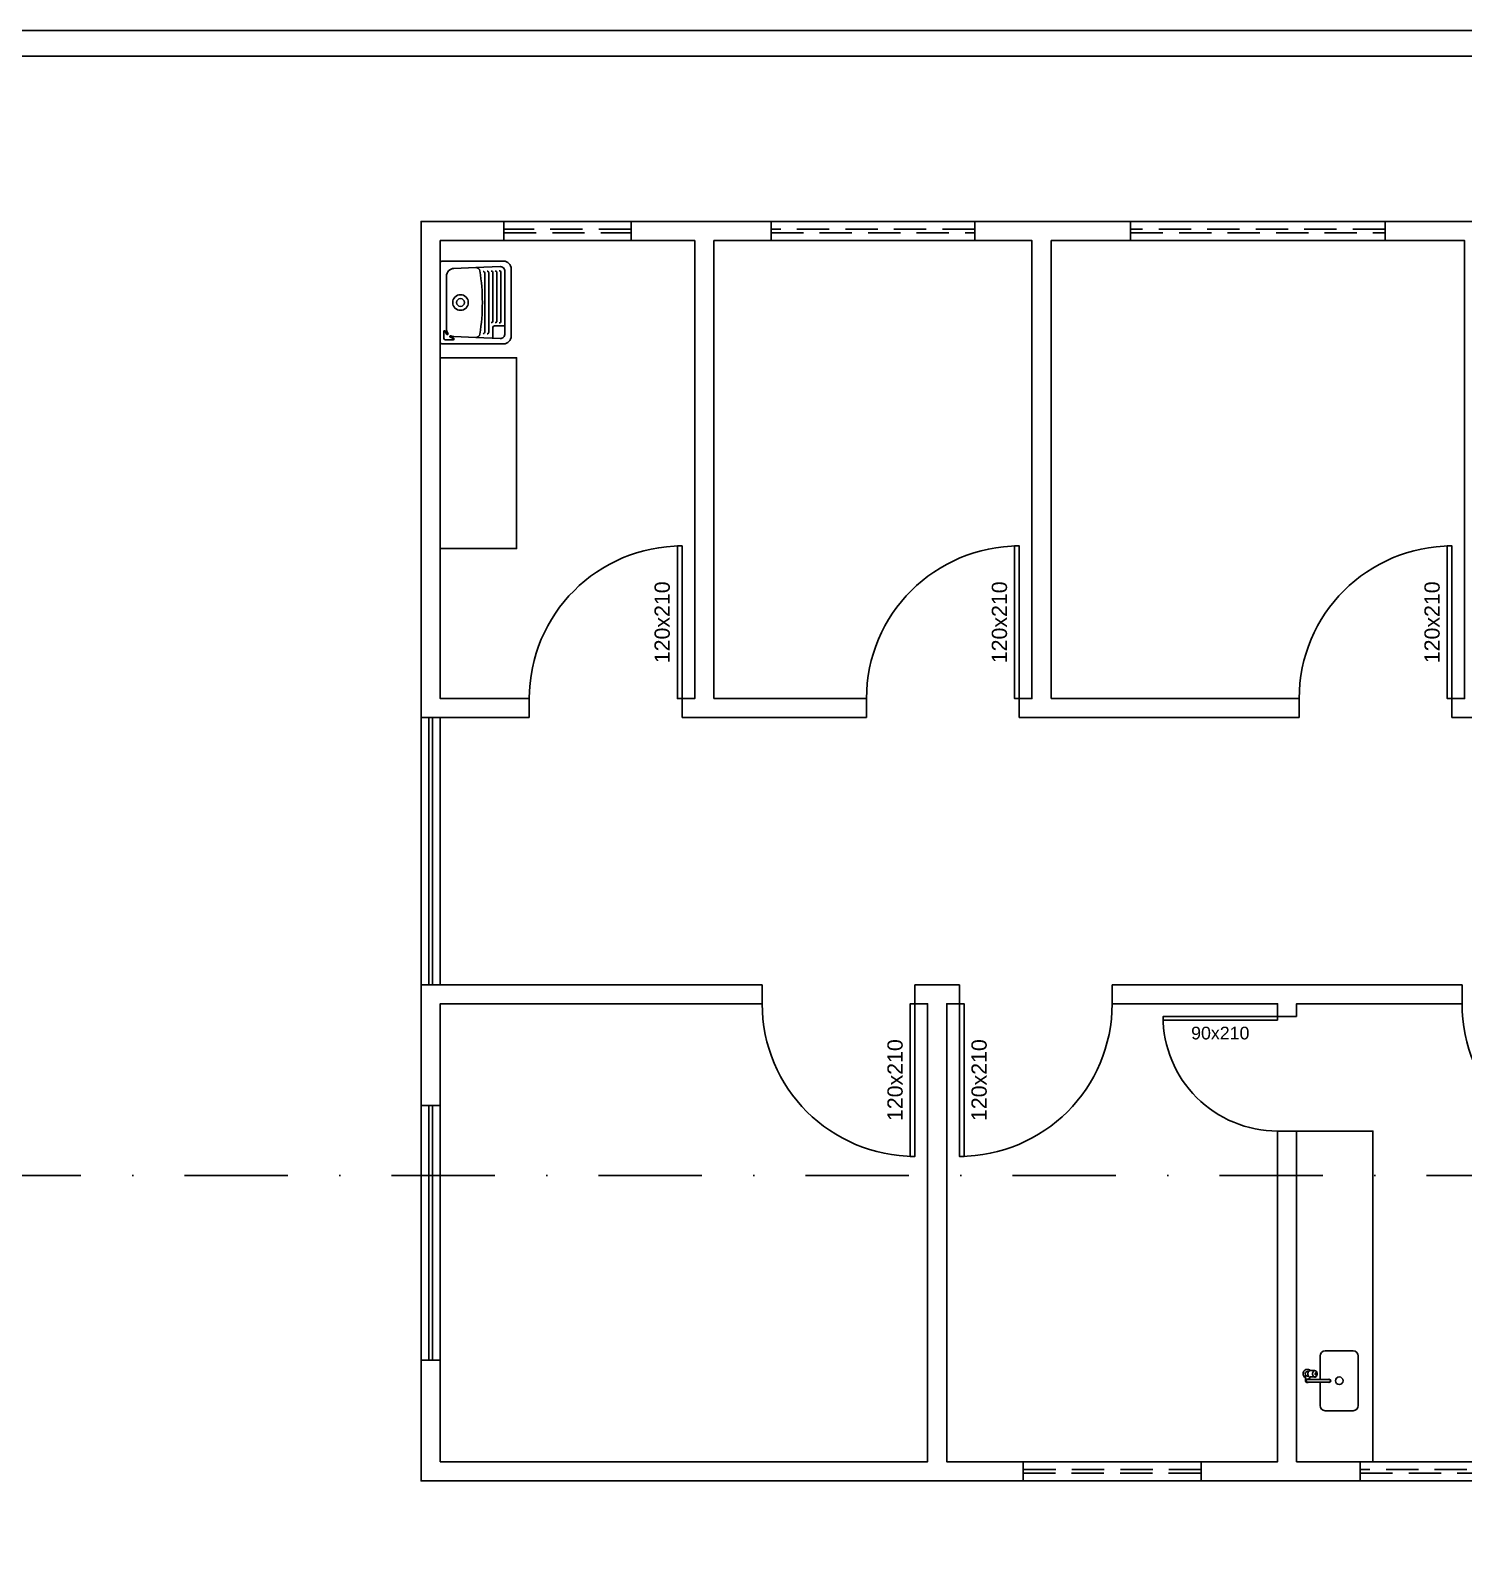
# Model space of a CAD drawing. Header units: centimetres. Extents: x 0 to 1099704, y -139216 to 99734.
# Drawn here: x 1047005 to 1048131, y 11487 to 12691 of the extents above; entities that cross this region are included whole.
import ezdxf
from ezdxf.enums import TextEntityAlignment as Align

# ---------------------------------------------------------------- set-up
doc = ezdxf.new("R2010")
doc.units = ezdxf.units.CM
doc.header["$LTSCALE"] = 4
doc.linetypes.add('DASHDOT', pattern=[25.4, 12.7, -6.35, 0, -6.35])
doc.linetypes.add('DASHED2', pattern=[9.525, 6.35, -3.175])
for name, color, linetype in [('0.1', 1, 'Continuous'), ('0.2', 2, 'Continuous'), ('0.4', 4, 'Continuous'), ('0.6', 6, 'Continuous'), ('001-MOBILIA', 253, 'Continuous'), ('02-CONT', 2, 'Continuous'), ('B-CORTE', 4, 'DASHDOT')]:
    doc.layers.add(name, color=color, linetype=linetype)
doc.styles.add('2mm 1-50', font='arial.ttf', dxfattribs={"height": 0.1})

# ---------------------------------------------------------------- blocks, each defined once
blk = doc.blocks.new('1_00e')
blk.add_lwpolyline([(-28.4, -52.3), (-25.4, -52.3), (-25.4, 47.7), (-28.4, 47.7)], close=True)
at = {"color": 1}
blk.add_arc((-28.4, -52.3), 100, 0, 90, dxfattribs=at)
blk = doc.blocks.new('90d')
blk.add_lwpolyline([(-5, -84), (-5, 6), (-2, 6), (-2, -84)], close=True)
at = {"color": 1}
blk.add_arc((-2, -84), 90, 90, 180, dxfattribs=at)
blk = doc.blocks.new('Tanque05')
for p, q in [((242.95, 89.15), (242.95, 128.65)), ((243.95, 129.65), (294.95, 129.65)), ((295.95, 128.65), (295.95, 89.15)), ((247.07, 106.84), (247.61, 120.84)), ((286.3, 125.65), (252.61, 125.65)), ((288, 127.42), (292.27, 127.42)), ((291.84, 106.84), (291.3, 120.84)), ((293.27, 121.28), (293.27, 126.42)), ((246.46, 91.27), (247.07, 106.84)), ((250.39, 98.55), (288.52, 98.55)), ((250.49, 101.15), (288.42, 101.15)), ((292.44, 91.27), (291.84, 106.84)), ((250.08, 90.75), (281.44, 90.75)), ((250.19, 93.35), (281.34, 93.35)), ((250.29, 95.95), (281.24, 95.95)), ((284.44, 94.95), (284.44, 88.15)), ((285.44, 95.95), (292.26, 95.95)), ((290.95, 84.15), (247.95, 84.15)), ((249.46, 88.15), (289.45, 88.15))]:
    blk.add_line(p, q)
for radius in [5, 2.5]:
    blk.add_circle((269.45, 116.65), radius)
for centre, radius, start, end in [((243.95, 128.65), 1, 90, 180), ((294.95, 128.65), 1, 0, 90), ((252.61, 120.65), 5, 90, 177.7757), ((286.3, 120.65), 5, 53.61972, 90), ((288, 126.92), 0.5, 90, 254.83204), ((286.3, 120.65), 6, 53.61972, 74.83204), ((289.56, 125.08), 0.5, 233.61972, 53.61972), ((291.28, 122.99), 0.5, 25.14351, 205.14351), ((286.3, 120.65), 5, 2.2243, 25.14351), ((286.3, 120.65), 6, 5.59964, 25.14351), ((292.27, 126.42), 1, 0, 90), ((292.77, 121.28), 0.5, 185.59964, 0), ((249.57, 106.75), 2.5, 177.7757, 260.82574), ((269.45, 229.89), 127.24, 260.82574, 279.17426), ((250.39, 99.55), 1, 177.7757, 270), ((250.49, 102.15), 1, 177.7757, 270), ((288.42, 102.15), 1, 270, 2.2243), ((288.52, 99.55), 1, 270, 2.2243), ((289.34, 106.75), 2.5, 279.17426, 2.2243), ((247.95, 89.15), 5, 180, 270), ((249.46, 91.15), 3, 177.7757, 270), ((250.08, 91.75), 1, 177.7757, 270), ((250.19, 94.35), 1, 177.7757, 270), ((250.29, 96.95), 1, 177.7757, 270), ((281.24, 96.95), 1, 270, 2.2243), ((281.34, 94.35), 1, 270, 2.2243), ((281.44, 91.75), 1, 270, 2.2243), ((285.44, 94.95), 1, 90, 180), ((289.45, 91.15), 3, 270, 2.2243), ((290.95, 89.15), 5, 270, 0)]:
    blk.add_arc(centre, radius, start, end)
blk = doc.blocks.new('BOJO')
at = {"layer": '001-MOBILIA'}
for p, q in [((1062.234, 1873.036), (1062.014, 1873.036)), ((1061.974, 1872.996), (1061.974, 1872.811)), ((1062.274, 1872.606), (1062.274, 1872.996)), ((1061.86, 1872.801), (1061.86, 1872.844)), ((1061.875, 1872.873), (1061.882, 1872.873)), ((1061.875, 1872.838), (1061.882, 1872.838)), ((1061.875, 1872.811), (1062.045, 1872.811)), ((1061.875, 1872.791), (1062.045, 1872.791)), ((1061.89, 1872.811), (1061.89, 1872.832)), ((1061.895, 1872.881), (1061.933, 1872.881)), ((1061.895, 1872.831), (1061.933, 1872.831)), ((1061.974, 1872.791), (1061.974, 1872.606)), ((1062.234, 1872.566), (1062.014, 1872.566))]:
    blk.add_line(p, q, dxfattribs=at)
blk.add_circle((1062.124, 1872.801), 0.03, dxfattribs=at)
for centre, radius, start, end in [((1062.014, 1872.996), 0.04, 90, 180), ((1062.234, 1872.996), 0.04, 0, 90), ((1061.875, 1872.856), 0.035, 45.5847, 244.6231), ((1061.875, 1872.856), 0.0175, 90, 204.62), ((1061.85, 1872.844), 0.01, 0, 24.62), ((1061.875, 1872.856), 0.0175, 211.0027, 270), ((1061.875, 1872.801), 0.015, 41.8103, 318.1897), ((1061.875, 1872.801), 0.01, 90.0002, 270.0002), ((1061.913, 1872.856), 0.0352, 163.6751, 180), ((1061.913, 1872.856), 0.0352, 180, 196.3249), ((1061.904, 1872.858), 0.0262, 144.7356, 163.6751), ((1061.904, 1872.853), 0.0262, 196.3249, 215.2644), ((1061.898, 1872.862), 0.0195, 120.3612, 144.7356), ((1061.898, 1872.849), 0.0195, 215.2644, 239.6388), ((1061.895, 1872.868), 0.0127, 90, 120.3612), ((1061.895, 1872.843), 0.0127, 239.6388, 270), ((1061.875, 1872.856), 0.035, 295.3769, 314.4153), ((1061.95, 1872.856), 0.0352, 163.6751, 180), ((1061.95, 1872.856), 0.0352, 180, 196.3249), ((1061.942, 1872.858), 0.0262, 144.7356, 163.6751), ((1061.942, 1872.853), 0.0262, 196.3249, 215.2644), ((1061.936, 1872.862), 0.0195, 120.3612, 144.7356), ((1061.936, 1872.849), 0.0195, 215.2644, 239.6388), ((1061.933, 1872.868), 0.0127, 90, 120.3612), ((1061.933, 1872.843), 0.0127, 239.6388, 270), ((1061.933, 1872.868), 0.0127, 59.6388, 90), ((1061.933, 1872.843), 0.0127, 270, 300.3612), ((1061.943, 1872.856), 0.00787, 144.7356, 163.6751), ((1061.945, 1872.856), 0.0106, 163.6751, 180), ((1061.945, 1872.856), 0.0106, 180, 196.3249), ((1061.943, 1872.855), 0.00787, 196.3249, 215.2644), ((1061.941, 1872.858), 0.00586, 120.3612, 144.7356), ((1061.941, 1872.854), 0.00586, 215.2644, 239.6388), ((1061.94, 1872.859), 0.00381, 90, 120.3612), ((1061.94, 1872.852), 0.00381, 239.6388, 270), ((1061.929, 1872.862), 0.0195, 35.2644, 59.6388), ((1061.929, 1872.849), 0.0195, 300.3612, 324.7356), ((1061.94, 1872.859), 0.00381, 59.6388, 90), ((1061.94, 1872.852), 0.00381, 270, 300.3612), ((1061.939, 1872.858), 0.00586, 35.2644, 59.6388), ((1061.939, 1872.854), 0.00586, 300.3612, 324.7356), ((1061.937, 1872.856), 0.00787, 16.3249, 35.2644), ((1061.937, 1872.855), 0.00787, 324.7356, 343.6751), ((1061.924, 1872.858), 0.0262, 16.3249, 35.2644), ((1061.935, 1872.856), 0.0106, 0, 16.3249), ((1061.935, 1872.856), 0.0106, 343.6751, 0), ((1061.924, 1872.853), 0.0262, 324.7356, 343.6751), ((1061.915, 1872.856), 0.0352, 0, 16.3249), ((1061.915, 1872.856), 0.0352, 343.6751, 0), ((1062.045, 1872.801), 0.0125, 233.1301, 126.8699), ((1062.045, 1872.801), 0.01, 270.0001, 90.0001), ((1062.014, 1872.606), 0.04, 180, 270), ((1062.234, 1872.606), 0.04, 270, 0)]:
    blk.add_arc(centre, radius, start, end, dxfattribs=at)

msp = doc.modelspace()

# ---------------------------------------------------------------- linework, layer by layer
at = {"layer": '0.1', "linetype": 'DASHED2'}
for p, q in [((1047477.027, 12535.477), (1047377.027, 12535.477)), ((1047377.027, 12532.477), (1047477.027, 12532.477)), ((1047747.027, 12535.477), (1047587.027, 12535.477)), ((1047587.027, 12532.477), (1047747.027, 12532.477)), ((1048069.527, 12535.477), (1047869.527, 12535.477)), ((1047869.527, 12532.477), (1048069.527, 12532.477)), ((1047925.027, 11560.556), (1047785.027, 11560.556)), ((1047785.027, 11557.556), (1047925.027, 11557.556)), ((1048210.027, 11560.556), (1048050.027, 11560.556)), ((1048050.027, 11557.556), (1048210.027, 11557.556))]:
    msp.add_line(p, q, dxfattribs=at)
at = {"layer": '0.2'}
for p, q in [((1047312.027, 12151.477), (1047312.027, 11941.556)), ((1047318.027, 12151.477), (1047318.027, 11941.556)), ((1047321.027, 12151.477), (1047321.027, 11941.556)), ((1047327.027, 12151.477), (1047327.027, 11941.556)), ((1047312.027, 11646.556), (1047312.027, 11846.556)), ((1047318.027, 11646.556), (1047318.027, 11846.556)), ((1047321.027, 11846.556), (1047321.027, 11646.556)), ((1047327.027, 11846.556), (1047327.027, 11646.556))]:
    msp.add_line(p, q, dxfattribs=at)
for points in [[(1047327.027, 12434.372), (1047387.027, 12434.372), (1047387.027, 12284.372), (1047327.027, 12284.372)], [(1048000.027, 11566.556), (1048060.027, 11566.556), (1048060.027, 11826.556), (1048000.027, 11826.556)]]:
    msp.add_lwpolyline(points, close=True, dxfattribs=at)
at = {"layer": '0.4'}
for points in [[(1045521.803, 9701.981), (1045502.201, 9701.927), (1045884.087, 12691.477), (1058884.527, 12691.477), (1058046.597, 10275.21)], [(1045524.927, 9721.989), (1045901.695, 12671.477), (1058856.423, 12671.477), (1058032.365, 10295.21)]]:
    msp.add_lwpolyline(points, dxfattribs=at)
at = {"layer": '0.6'}
for p, q in [((1047377.027, 12526.477), (1047377.027, 12541.477)), ((1047477.027, 12541.477), (1047377.027, 12541.477)), ((1047477.027, 12526.477), (1047477.027, 12541.477)), ((1047587.027, 12526.477), (1047587.027, 12541.477)), ((1047747.027, 12541.477), (1047587.027, 12541.477)), ((1047747.027, 12526.477), (1047747.027, 12541.477)), ((1047869.527, 12526.477), (1047869.527, 12541.477)), ((1048069.527, 12541.477), (1047869.527, 12541.477)), ((1048069.527, 12526.477), (1048069.527, 12541.477)), ((1047377.027, 12526.477), (1047477.027, 12526.477)), ((1047587.027, 12526.477), (1047747.027, 12526.477)), ((1047869.527, 12526.477), (1048069.527, 12526.477)), ((1047397.027, 12166.477), (1047397.027, 12151.477)), ((1047517.027, 12166.477), (1047517.027, 12151.477)), ((1047662.027, 12166.477), (1047662.027, 12151.477)), ((1047782.027, 12166.477), (1047782.027, 12151.477)), ((1048002.027, 12166.477), (1048002.027, 12151.477)), ((1048122.027, 12166.477), (1048122.027, 12151.477)), ((1047580.027, 11926.556), (1047580.027, 11941.556)), ((1047700.027, 11926.556), (1047700.027, 11941.556)), ((1047735.027, 11926.556), (1047735.027, 11941.556)), ((1047855.027, 11926.556), (1047855.027, 11941.556)), ((1048130.027, 11926.556), (1048130.027, 11941.556)), ((1047985.027, 11916.556), (1048000.027, 11916.556)), ((1047327.027, 11846.556), (1047312.027, 11846.556)), ((1047985.027, 11826.556), (1048000.027, 11826.556)), ((1047327.027, 11646.556), (1047312.027, 11646.556)), ((1047785.027, 11566.556), (1047785.027, 11551.556)), ((1047925.027, 11566.556), (1047785.027, 11566.556)), ((1047925.027, 11566.556), (1047925.027, 11551.556)), ((1048050.027, 11566.556), (1048050.027, 11551.556)), ((1048210.027, 11566.556), (1048050.027, 11566.556)), ((1047785.027, 11551.556), (1047925.027, 11551.556)), ((1048050.027, 11551.556), (1048210.027, 11551.556))]:
    msp.add_line(p, q, dxfattribs=at)
for points in [[(1047377.027, 12541.477), (1047312.027, 12541.477), (1047312.027, 12151.477), (1047397.027, 12151.477)], [(1047542.027, 12541.477), (1047477.027, 12541.477)], [(1047587.027, 12541.477), (1047527.027, 12541.477)], [(1047807.027, 12541.477), (1047747.027, 12541.477)], [(1047869.527, 12541.477), (1047792.027, 12541.477)], [(1048147.027, 12541.477), (1048069.527, 12541.477)], [(1047377.027, 12526.477), (1047327.027, 12526.477), (1047327.027, 12166.477), (1047397.027, 12166.477)], [(1047517.027, 12166.477), (1047527.027, 12166.477), (1047527.027, 12526.477), (1047477.027, 12526.477)], [(1047542.027, 12166.477), (1047542.027, 12526.477)], [(1047587.027, 12526.477), (1047542.027, 12526.477)], [(1047782.027, 12166.477), (1047792.027, 12166.477), (1047792.027, 12526.477), (1047747.027, 12526.477)], [(1047807.027, 12166.477), (1047807.027, 12526.477)], [(1047869.527, 12526.477), (1047807.027, 12526.477)], [(1048122.027, 12166.477), (1048132.027, 12166.477), (1048132.027, 12526.477), (1048069.527, 12526.477)], [(1047542.027, 12166.477), (1047662.027, 12166.477)], [(1047807.027, 12166.477), (1048002.027, 12166.477)], [(1047517.027, 12151.477), (1047542.027, 12151.477)], [(1047527.027, 12151.477), (1047662.027, 12151.477)], [(1047782.027, 12151.477), (1047807.027, 12151.477)], [(1047792.027, 12151.477), (1048002.027, 12151.477)], [(1048122.027, 12151.477), (1048147.027, 12151.477)], [(1047580.027, 11941.556), (1047312.027, 11941.556), (1047312.027, 11846.556)], [(1047725.027, 11941.556), (1047700.027, 11941.556)], [(1047735.027, 11941.556), (1047710.027, 11941.556)], [(1048000.027, 11941.556), (1047855.027, 11941.556)], [(1048130.027, 11941.556), (1047985.027, 11941.556)], [(1047327.027, 11646.556), (1047327.027, 11566.556), (1047710.027, 11566.556), (1047710.027, 11926.556), (1047700.027, 11926.556)], [(1047580.027, 11926.556), (1047327.027, 11926.556), (1047327.027, 11846.556)], [(1047710.027, 11926.556), (1047710.027, 11566.556)], [(1047725.027, 11566.556), (1047725.027, 11926.556)], [(1047735.027, 11926.556), (1047725.027, 11926.556), (1047725.027, 11566.556), (1047785.027, 11566.556)], [(1047985.027, 11916.556), (1047985.027, 11926.556), (1047855.027, 11926.556)], [(1047985.027, 11926.556), (1047985.027, 11916.556)], [(1048000.027, 11916.556), (1048000.027, 11926.556)], [(1048130.027, 11926.556), (1048000.027, 11926.556), (1048000.027, 11916.556)], [(1047925.027, 11566.556), (1047985.027, 11566.556), (1047985.027, 11826.556)], [(1047985.027, 11826.556), (1047985.027, 11566.556)], [(1048000.027, 11566.556), (1048000.027, 11826.556)], [(1048000.027, 11826.556), (1048000.027, 11566.556), (1048050.027, 11566.556)], [(1047312.027, 11646.556), (1047312.027, 11551.556), (1047725.027, 11551.556)], [(1047710.027, 11551.556), (1047785.027, 11551.556)], [(1047925.027, 11551.556), (1048000.027, 11551.556)], [(1047985.027, 11551.556), (1048050.027, 11551.556)]]:
    msp.add_lwpolyline(points, dxfattribs=at)
at = {"layer": 'B-CORTE', "ltscale": 1.6}
msp.add_line((1058756.237, 11791.695), (1045447.892, 11791.695), dxfattribs=at)

# ---------------------------------------------------------------- block references
at = {"layer": '001-MOBILIA', "ltscale": 10, "xscale": -1.226415094339667, "yscale": 1.226415094339667, "zscale": 1.226415094339667, "rotation": 90}
msp.add_blockref('Tanque05', (1047486.03, 12808.24), dxfattribs=at)
at = {"layer": '001-MOBILIA', "xscale": 100, "yscale": 100, "zscale": 100}
msp.add_blockref('BOJO', (941821.08, -175649.875), dxfattribs=at)
at = {"layer": '02-CONT', "xscale": -1.2, "yscale": 1.2, "zscale": 1.2}
for p in [(1047482.94, 12229.18), (1047747.94, 12229.18), (1048087.94, 12229.18)]:
    msp.add_blockref('1_00e', p, dxfattribs=at)
at = {"layer": '02-CONT', "yscale": 1.2, "zscale": 1.2, "rotation": 180}
for p, xscale in [((1047665.94, 11863.853), 1.2), ((1047769.113, 11863.853), -1.2), ((1048215.94, 11863.853), 1.2)]:
    msp.add_blockref('1_00e', p, dxfattribs=dict(at, xscale=xscale))
at = {"layer": '02-CONT', "rotation": 89.99999999999999}
msp.add_blockref('90d', (1047901.064, 11918.561), dxfattribs=at)

# ---------------------------------------------------------------- texts
at = {"layer": '02-CONT', "style": '2mm 1-50'}
for p in [(1047501.427, 12226.423), (1047766.427, 12226.423), (1048106.427, 12226.423), (1047684.427, 11866.556), (1047750.471, 11866.556)]:
    msp.add_text('120x210', height=12, rotation=90, dxfattribs=at).set_placement(p, align=Align.MIDDLE_CENTER)
msp.add_text('90x210', height=10, dxfattribs=at).set_placement((1047940.027, 11903.556), align=Align.MIDDLE_CENTER)

doc.saveas('drawing.dxf')
